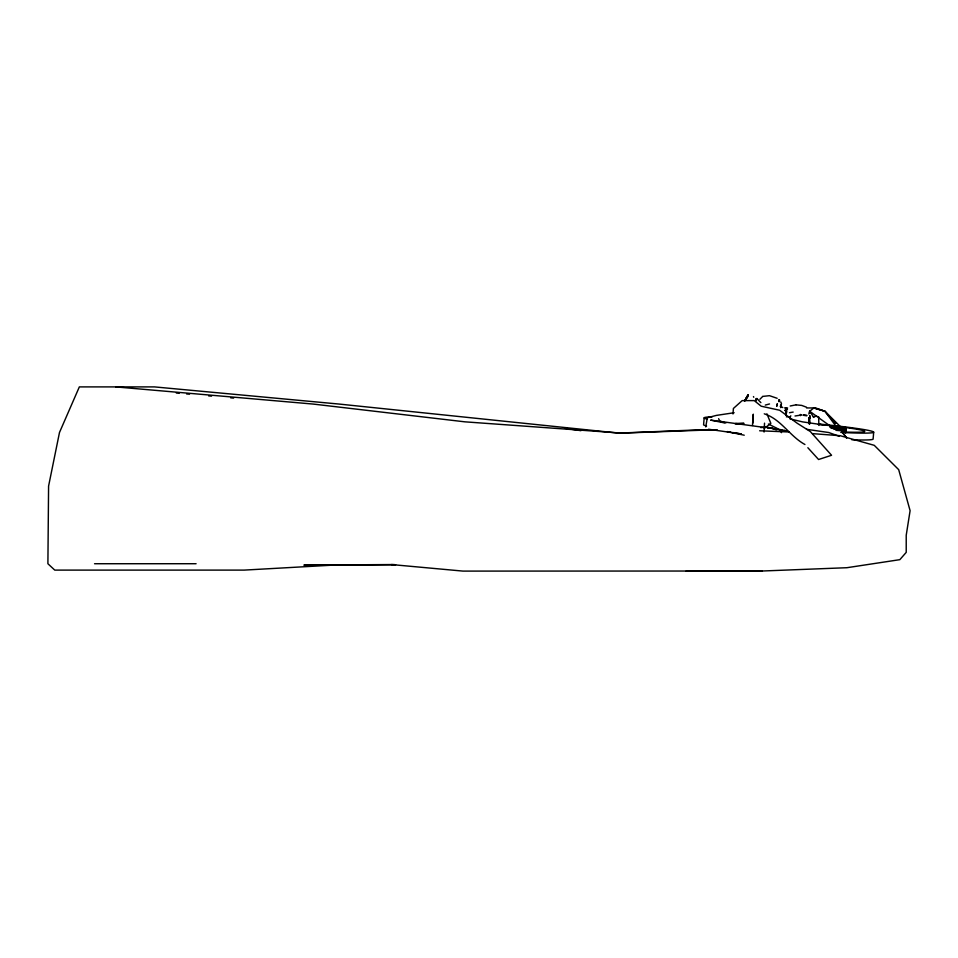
<?xml version="1.0" encoding="UTF-8"?>
<svg xmlns="http://www.w3.org/2000/svg" width="958" height="958" viewBox="0 0 958 958"><rect width="100%" height="100%" fill="white"/><g stroke="black" fill="none" stroke-linecap="round" stroke-linejoin="round"><path stroke-width="1.44" d="M801.415 415.077L801.415 414.802M809.486 424.154L809.57 417.173M809.354 417.425L809.366 418.85L809.33 417.748M809.139 422.227L809.282 417.616M800.505 414.443L800.409 415.664L800.409 414.814M752.82 423.149L753.287 414.179L752.461 425.472M764.065 432.034L764.532 423.149M809.654 412.191L809.642 410.97L809.666 413.137L809.654 412.132M732.978 413.976L733.409 408.455L742.163 400.612L754.245 400.612L761.179 406.204L779.668 410.252L797.08 423.173L810.348 431.567L831.556 455.278L818.575 459.505L807.857 447.721M704.178 417.88L703.591 424.741A85.058 3.796 4.8 0 0 706.573 425.975M845.531 432.417L845.758 429.663M845.555 432.729L845.926 428.513L829.832 427.148M845.83 432.753L845.926 428.513M873.684 432.178L873.109 439.039A85.058 3.796 4.8 0 1 851.878 439.782M786.219 411.233C785.356 414.191 787.584 408.767 785.416 410.108M765.262 405.09L769.525 403.953M786.087 415.101L786.638 410.695M786.099 415.221L786.566 411.497M785.931 410.24L786.039 409.665M778.842 399.606L778.746 399.845M705.759 426.897L707.303 417.76L716.309 415.413L734.139 412.73M780.638 407.641L781.129 404.743L781.489 407.413M780.794 407.389L781.465 403.665L780.722 401.881M786.219 411.293L786.374 410.072M790.254 416.922L790.805 415.796M756.592 399.366L755.766 400.995L756.724 399.031M759.886 399.318L762.688 396.456M755.766 398.708L755.634 398.947M808.827 414.036L809.714 411.293L813.821 407.94L824.958 411.281L840.262 426.514M748.354 395.486L746.965 398.253M746.27 398.504L748.162 394.84M744.821 400.731L747.982 394.852M744.737 400.887L746.414 397.869M744.498 401.079L747.719 395.558M808.791 419.029L809.438 418.023L809.534 423.4M753.467 396.576L753.778 397.247M760.868 402.647L756.784 398.396M764.256 428.477L770.843 423.364L766.915 413.832M785.452 410.443L784.746 410.455L785.56 410.443M762.855 396.396L769.466 395.678L777.166 398.3M789.476 412.706L793.176 412.084M813.258 416.898L816.779 416.083M770.903 428.334L771.873 428.022M783.548 430.609L784.542 430.286M790.194 406L795.978 404.851M795.008 416L800.373 415.185M760.748 427.579L763.574 427.34L710.656 420.119L724.308 422.861M735.265 423.951L744.043 423.364L735.756 423.364M717.279 429.867L700.633 429.783L618.629 433.112L339.3 404.084L154.477 386.9L79.346 386.9L59.492 432.477L48.583 486.113L47.9 563.735L54.762 570.106L244.146 570.106L333.372 565.112L395.63 564.741M786.398 416.838L788.973 416.73M333.372 565.112L303.902 565.112L391.535 564.561L462.977 571.1L762.065 571.016L846.908 567.711L899.837 559.664L906.22 552.371L906.22 535.259L910.1 510.674L898.688 469.659L874.247 445.326L840.214 435.71L812.528 433.639M686.132 571.1L762.065 571.016M784.59 407.94L787.608 407.94M806.54 407.94L815.545 407.94L824.958 411.281L835.639 423.508M94.543 563.735L196.091 563.723M391.535 564.561L394.468 564.561M700.633 429.783L711.087 429.998M711.507 429.867L621.455 433.112L464.87 421.831L313.338 404.084L115.75 386.9M796.218 404.863L801.726 405.414L806.516 407.222M759.634 430.777L789.176 431.986M831.017 428.238L846.034 429.687M833.927 429.196L846.058 430.01L846.165 431.196L835.927 430.322M176.32 393.043L179.254 393.295M186.606 393.954L189.54 394.205M208.652 395.894L211.586 396.145M230.686 397.833L233.632 398.097M802.972 415.221L806.768 415.82M803.427 414.706L806.852 415.305M767.466 427.472L770.723 427.879M824.898 425.136L802.624 421.891L789.883 418.862M806.504 429.292L828.778 432.537L839.459 436.357M565.028 428.286L580.931 430.681M729.888 432.07L727.038 431.591L744.234 435.207M732.75 432.537L741.312 433.938L708.489 429.244M782.758 430.465L766.711 427.376L777.249 429.328M766.711 427.376L778.112 429.483M787.308 431.268L778.818 429.244L768.388 424.023M813.821 407.94L824.97 411.293L836.118 426.454M725.841 423.017L719.841 421.065L718.596 418.718M774.052 429.1L776.375 429.95M764.268 413.82C781.081 419.197 789.739 436.237 804.936 444.5M780.195 406.312L782.794 407.569M764.795 426.621L765.897 427.16L764.628 426.502M781.369 431.435L779.932 430.693M775.98 428.525L776.77 428.968M830.119 425.975L809.714 411.293L813.809 417.425M785.512 407.976L787.464 409.485M846.692 438.165L842.07 431.819L846.357 437.746M780.902 431.639L781.524 432.669M809.378 418.011L809.414 418.814M818.635 416.718L818.886 425.436M809.462 420.778L809.462 424.358M819.569 424.059A85.058 3.796 4.8 0 1 872.81 431.567A85.058 3.796 4.8 0 1 840.801 432.429M707.148 419.113A85.058 3.796 4.8 0 1 711.986 416.922M818.288 424.37A75.862 3.389 4.8 0 1 842.597 431.95M809.75 415.664L809.75 418.227L809.75 415.664M779.297 400.959C778.495 404.001 780.243 397.45 779.297 401.019M777.261 403.929L776.758 406.288L777.297 403.797"/></g></svg>
